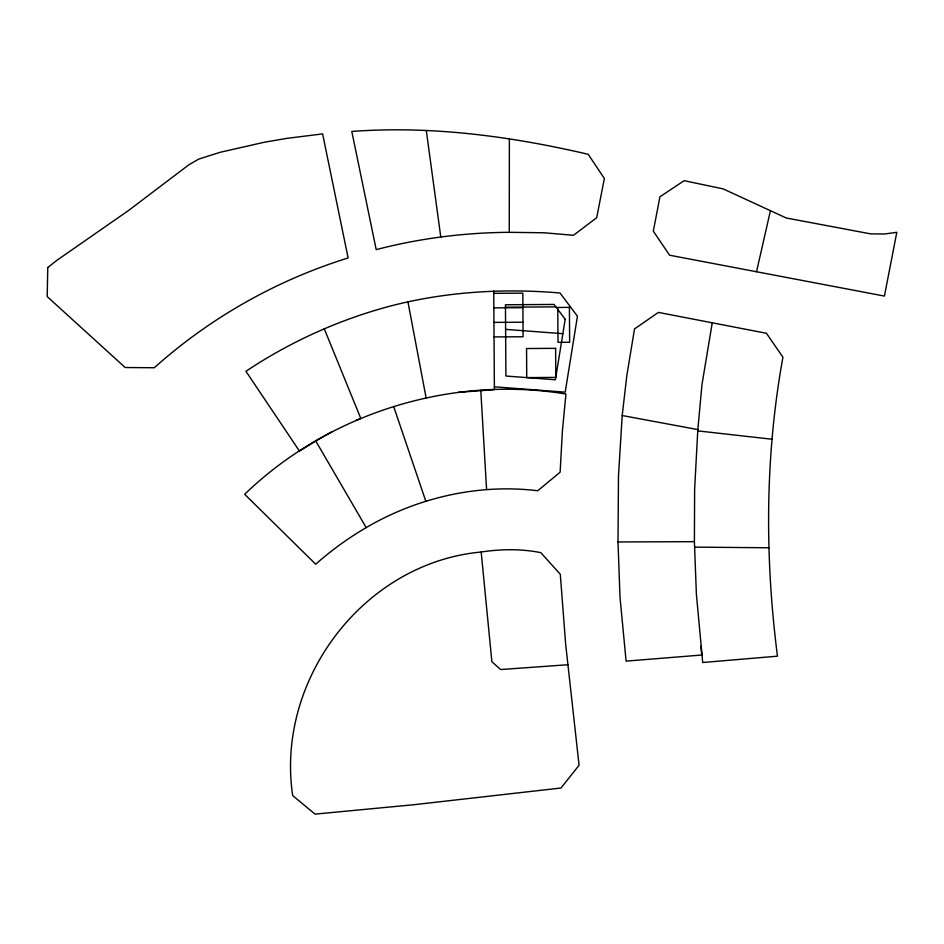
<?xml version="1.0" encoding="UTF-8"?>
<svg xmlns="http://www.w3.org/2000/svg" width="944" height="944" viewBox="0 0 944 944"><rect width="100%" height="100%" fill="white"/><g stroke="black" fill="none" stroke-linecap="round" stroke-linejoin="round"><path stroke-width="1.42" d="M509.264 232.307L544.015 232.779L573.492 235.268L596.691 217.722L604.361 178.487L588.195 154.297C510.916 136.266 431.231 125.552 351.793 131.452L376.208 249.629C419.573 238.289 464.448 232.637 509.264 232.307L509.371 138.898M694.395 541.667L694.631 489.24L697.828 429.591L622.202 415.525L626.851 375.417L634.521 328.913L658.416 312.405L766.422 333.279L782.93 357.221C765.018 455.716 764.734 557.019 777.467 656.174L702.714 662.511L696.377 594.036L694.395 541.667L618.013 541.962L618.485 475.977L622.202 415.525M712.248 322.813L701.958 384.668L697.71 430.877L772.109 439.243M756.533 271.719L770.434 210.689L723.116 188.883L684.164 180.693L659.927 196.789L653.307 231.15L669.579 255.21L884.422 296.074L896.8 232.307L884.646 233.994L870.698 233.876L786.293 218.005L770.434 210.689M366.201 527.602C417.331 497.571 478.714 483.493 537.738 490.75L560.122 472.201L562.388 431.054L565.94 394.026C450.89 375.039 328.524 413.26 244.661 494.29L315.697 564.217C331.285 550.399 348.218 538.104 366.201 527.602L315.756 440.99L299.472 451.102L245.936 371.299C289.277 342.342 337.209 320.547 387.477 306.824C443.645 291.802 502.173 288.062 560.004 292.994L577.445 316.24L565.196 392.161L494.361 386.816M315.756 440.99L332.087 431.632M356.207 420.233L360.797 418.44L324.24 328.689M481.18 552.016C363.688 562.848 275.436 679.845 292.675 795.568L315.06 814.117L413.519 804.76L560.996 788.016L579.073 765.23L565.645 644.091L560.299 574.271L540.829 552.653C521.147 548.724 500.957 548.995 481.18 552.016L491.883 661.756L500.662 669.544L567.969 664.729M458.336 392.338L494.385 389.66L493.736 290.905M493.759 293.336L522.823 293.147L523.106 336.748L494.042 336.925M505.477 307.201L555.886 306.883M493.854 307.862L522.917 307.685M493.948 322.4L523.011 322.211M694.631 547.131L768.864 547.768M505.618 329.373L562.848 333.692M393.707 406.64L425.85 501.323M407.938 301.891L426.133 397.979M426.31 130.591L440.789 237.074M700.849 646.298L701.84 655.018L626.096 661.119L619.996 597.115L618.013 541.962M480.779 390.238L486.585 489.523M47.778 267.53L47.2 296.593L125.151 367.511L154.273 367.747C210.17 317.715 276.509 280.238 348.124 257.948L322.612 133.895L286.398 138.438L264.19 142.273L220.247 152.267L198.795 159.064L188.741 164.881L128.526 210.512L56.793 260.391L47.778 267.53M565.185 319.273L555.414 379.771L505.913 376.031L505.453 304.759L554.057 304.44L565.185 319.273M569.409 307.378L557.786 307.449L558.01 342.33L569.645 342.259L569.409 307.378M555.615 348.348L526.551 348.537L526.74 377.6L555.804 377.411L555.615 348.348"/></g></svg>
